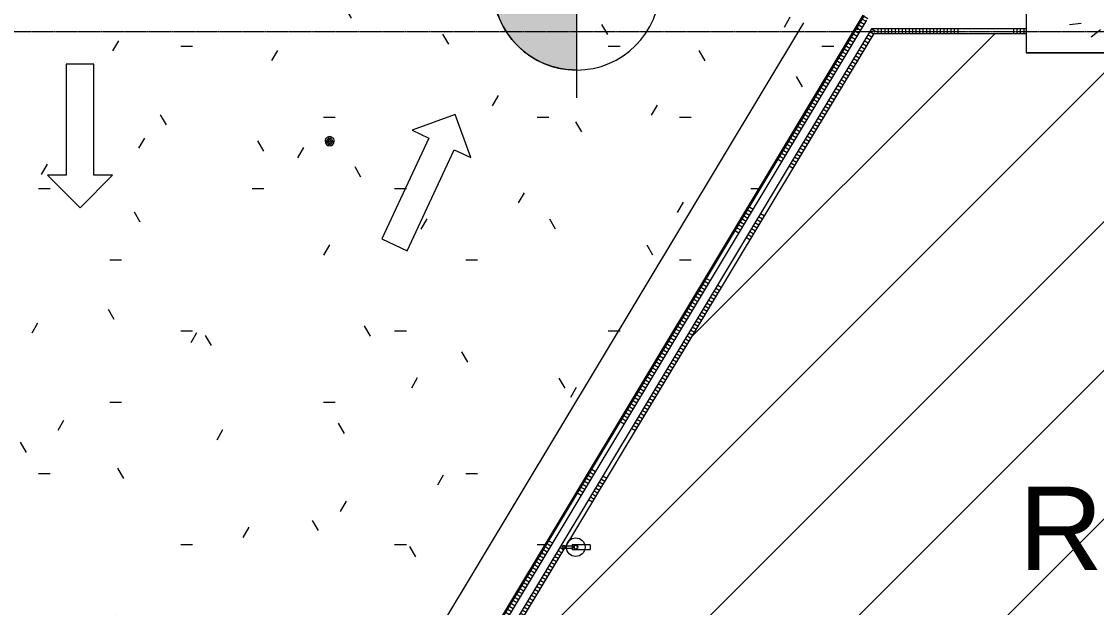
# Model space of a CAD drawing. Header units: inches. Extents: x 3268 to 7018, y 976 to 6708.
# Drawn here: x 4109.3 to 4572.9, y 2614.9 to 2867.6 of the extents above; entities that cross this region are included whole.
import ezdxf

# ---------------------------------------------------------------- set-up
doc = ezdxf.new("R2010")
doc.units = ezdxf.units.IN
doc.header["$MEASUREMENT"] = 0
doc.linetypes.add('Grid Line 1_2_', pattern=[0.8749999999999999, 0.4999999999999999, -0.125, 0.125, -0.125])
for name, color, linetype, lineweight in [('A-DETL', 90, 'Continuous', 9), ('A-DETL-GENF', 92, 'Continuous', 9), ('A-WALL', 113, 'Continuous', 9), ('A-WALL-PATT', 111, 'Continuous', 15), ('G-ANNO-DIMS', 111, 'Continuous', 9), ('G-ANNO-TEXT', 231, 'Continuous', 9), ('I-WALL', 2, 'Continuous', 9), ('L-SITE', 91, 'Continuous', 9), ('Q-SPCQ', 91, 'Continuous', 9), ('S-COLS', 52, 'Continuous', 9), ('S-GRID', 1, 'Continuous', 9)]:
    doc.layers.add(name, color=color, linetype=linetype, lineweight=lineweight)
doc.styles.add('Arial', font='arial.ttf', dxfattribs={"height": 36})
pattern_1 = [(238.9999999999964, (5671.530000000113, 1833.130999999648), (1270.789437219116, -917.5629363337), [0.50688, -131.493]), (238.9999999999964, (5671.662000000113, 1833.051999999648), (1270.789437219116, -917.5629363337), [0.50688, -131.493]), (238.9999999999964, (5671.543000000114, 1833.077999999648), (1270.789437219116, -917.5629363337), [0.50688, -131.493]), (238.9999999999964, (5671.609000000114, 1833.038999999648), (1270.789437219116, -917.5629363337), [0.50688, -131.493]), (238.9999999999964, (5671.451000000114, 1832.998999999648), (1270.789437219116, -917.5629363337), [0.50688, -131.493]), (238.9999999999964, (5671.583000000114, 1832.919999999648), (1270.789437219116, -917.5629363337), [0.50688, -131.493]), (238.9999999999964, (5671.477000000114, 1832.893999999648), (1270.789437219116, -917.5629363337), [0.50688, -131.493]), (328.9999999999965, (4335.843000000164, 2642.53599999973), (1406.759488995385, -691.2707689483511), [1561.86, 0]), (328.9999999999965, (4335.070000000163, 2641.249999999731), (1406.759488995385, -691.2707689483511), [1561.86, 0]), (328.9999999999965, (4334.298000000163, 2639.964999999731), (1406.759488995385, -691.2707689483511), [1561.86, 0]), (328.9999999999965, (4333.525000000163, 2638.678999999731), (1406.759488995385, -691.2707689483511), [1561.86, 0]), (328.9999999999965, (5671.530000000113, 1833.130999999648), (1406.759488995385, -691.2707689483511), [0.50688, -1561.354]), (328.9999999999965, (5671.543000000114, 1833.077999999648), (1406.759488995385, -691.2707689483511), [0.50688, -1561.354]), (328.9999999999965, (5671.471000000113, 1833.031999999648), (1406.759488995385, -691.2707689483511), [0.50688, -1561.354]), (328.9999999999965, (4332.753000000163, 2637.392999999731), (1406.759488995385, -691.2707689483511), [1561.86, 0]), (328.9999999999965, (5671.451000000114, 1832.998999999648), (1406.759488995385, -691.2707689483511), [0.50688, -1561.354]), (328.9999999999965, (5671.392000000114, 1832.900999999648), (1406.759488995385, -691.2707689483511), [0.50688, -1561.354]), (328.9999999999965, (4331.980000000163, 2636.106999999731), (1406.759488995385, -691.2707689483511), [1561.86, 0]), (328.9999999999965, (4331.208000000163, 2634.820999999731), (1406.759488995385, -691.2707689483511), [1561.86, 0]), (328.9999999999965, (4330.435000000164, 2633.535999999731), (1406.759488995385, -691.2707689483511), [1561.86, 0]), (328.9999999999965, (4329.662000000164, 2632.249999999731), (1406.759488995385, -691.2707689483511), [1561.86, 0]), (328.9999999999965, (4328.890000000163, 2630.963999999732), (1406.759488995385, -691.2707689483511), [1561.86, 0]), (328.9999999999965, (4328.117000000163, 2629.677999999731), (1406.759488995385, -691.2707689483511), [1561.86, 0]), (328.9999999999965, (4327.345000000163, 2628.392999999732), (1406.759488995385, -691.2707689483511), [1561.86, 0]), (328.9999999999965, (4326.572000000163, 2627.106999999732), (1406.759488995385, -691.2707689483511), [1561.86, 0]), (328.9999999999965, (4325.800000000163, 2625.820999999732), (1406.759488995385, -691.2707689483511), [1561.86, 0]), (328.9999999999965, (4325.027000000163, 2624.534999999732), (1406.759488995385, -691.2707689483511), [1561.86, 0]), (328.9999999999965, (4324.255000000163, 2623.249999999732), (1406.759488995385, -691.2707689483511), [1561.86, 0]), (328.9999999999965, (4323.482000000163, 2621.963999999732), (1406.759488995385, -691.2707689483511), [1561.86, 0]), (328.9999999999965, (4322.709000000163, 2620.677999999732), (1406.759488995385, -691.2707689483511), [1561.86, 0]), (328.9999999999965, (4321.937000000163, 2619.391999999732), (1406.759488995385, -691.2707689483511), [1561.86, 0]), (328.9999999999965, (4321.164000000163, 2618.106999999732), (1406.759488995385, -691.2707689483511), [1561.86, 0]), (328.9999999999965, (4320.392000000163, 2616.820999999732), (1406.759488995385, -691.2707689483511), [1561.86, 0]), (328.9999999999965, (4319.619000000162, 2615.534999999732), (1406.759488995385, -691.2707689483511), [1561.86, 0]), (328.9999999999965, (4318.847000000162, 2614.248999999732), (1406.759488995385, -691.2707689483511), [1561.86, 0]), (328.9999999999965, (4318.074000000162, 2612.963999999732), (1406.759488995385, -691.2707689483511), [1561.86, 0]), (328.9999999999965, (4317.302000000162, 2611.677999999732), (1406.759488995385, -691.2707689483511), [1561.86, 0]), (328.9999999999965, (4316.529000000162, 2610.391999999732), (1406.759488995385, -691.2707689483511), [1561.86, 0]), (328.9999999999965, (4315.756000000161, 2609.105999999732), (1406.759488995385, -691.2707689483511), [1561.86, 0]), (328.9999999999965, (4314.984000000162, 2607.820999999732), (1406.759488995385, -691.2707689483511), [1561.86, 0]), (328.9999999999965, (4314.211000000161, 2606.534999999732), (1406.759488995385, -691.2707689483511), [1561.86, 0]), (328.9999999999965, (4313.439000000162, 2605.248999999732), (1406.759488995385, -691.2707689483511), [1561.86, 0]), (328.9999999999965, (4312.666000000162, 2603.962999999732), (1406.759488995385, -691.2707689483511), [1561.86, 0]), (328.9999999999965, (4311.894000000162, 2602.677999999732), (1406.759488995385, -691.2707689483511), [1561.86, 0]), (328.9999999999965, (4311.121000000161, 2601.391999999733), (1406.759488995385, -691.2707689483511), [1561.86, 0]), (328.9999999999965, (4310.349000000161, 2600.105999999733), (1406.759488995385, -691.2707689483511), [1561.86, 0]), (328.9999999999965, (4309.576000000161, 2598.819999999733), (1406.759488995385, -691.2707689483511), [1561.86, 0]), (328.9999999999965, (4308.803000000161, 2597.534999999732), (1406.759488995385, -691.2707689483511), [1561.86, 0]), (328.9999999999965, (4308.031000000161, 2596.248999999732), (1406.759488995385, -691.2707689483511), [1561.86, 0]), (328.9999999999965, (4307.258000000161, 2594.962999999732), (1406.759488995385, -691.2707689483511), [1561.86, 0]), (328.9999999999965, (4306.486000000161, 2593.676999999733), (1406.759488995385, -691.2707689483511), [1561.86, 0]), (328.9999999999965, (4305.713000000161, 2592.391999999733), (1406.759488995385, -691.2707689483511), [1561.86, 0]), (328.9999999999965, (4304.941000000161, 2591.105999999733), (1406.759488995385, -691.2707689483511), [1561.86, 0]), (328.9999999999965, (4304.168000000161, 2589.819999999733), (1406.759488995385, -691.2707689483511), [1561.86, 0]), (328.9999999999965, (4303.395000000161, 2588.533999999733), (1406.759488995385, -691.2707689483511), [1561.86, 0]), (328.9999999999965, (4302.623000000161, 2587.248999999733), (1406.759488995385, -691.2707689483511), [1561.86, 0]), (328.9999999999965, (4301.85000000016, 2585.962999999733), (1406.759488995385, -691.2707689483511), [1561.86, 0]), (328.9999999999965, (4301.07800000016, 2584.676999999733), (1406.759488995385, -691.2707689483511), [1561.86, 0]), (328.9999999999965, (4300.30500000016, 2583.390999999733), (1406.759488995385, -691.2707689483511), [1561.86, 0]), (328.9999999999965, (4299.53300000016, 2582.105999999733), (1406.759488995385, -691.2707689483511), [1561.86, 0]), (328.9999999999965, (4298.76000000016, 2580.819999999733), (1406.759488995385, -691.2707689483511), [1561.86, 0]), (328.9999999999965, (4286.39900000016, 2560.247999999734), (1406.759488995385, -691.2707689483511), [1561.86, 0]), (328.9999999999965, (4285.62700000016, 2558.961999999734), (1406.759488995385, -691.2707689483511), [1561.86, 0]), (328.9999999999965, (4284.854000000159, 2557.675999999734), (1406.759488995385, -691.2707689483511), [1561.86, 0]), (328.9999999999965, (4284.082000000159, 2556.390999999734), (1406.759488995385, -691.2707689483511), [1561.86, 0]), (328.9999999999965, (4283.309000000158, 2555.104999999734), (1406.759488995385, -691.2707689483511), [1561.86, 0]), (328.9999999999965, (4282.537000000159, 2553.818999999734), (1406.759488995385, -691.2707689483511), [1561.86, 0]), (328.9999999999965, (4281.764000000158, 2552.532999999734), (1406.759488995385, -691.2707689483511), [1561.86, 0]), (328.9999999999965, (4280.991000000158, 2551.247999999734), (1406.759488995385, -691.2707689483511), [1561.86, 0]), (328.9999999999965, (4280.219000000158, 2549.961999999734), (1406.759488995385, -691.2707689483511), [1561.86, 0]), (328.9999999999965, (4267.858000000158, 2529.389999999735), (1406.759488995385, -691.2707689483511), [1561.86, 0])]

# ---------------------------------------------------------------- blocks, each defined once
blk = doc.blocks.new('WSP_5 Points - Structure_2022_rvt-1-Overall Retail Plan Opt 2')
at = {"layer": 'S-COLS'}
h = blk.add_hatch(dxfattribs=at)
h.set_pattern_fill('FP_8', color=256, style=0, pattern_type=2)
h.set_pattern_definition([(49.99999999999999, (0, 0), (110.1714446362807, -9.63891797635685), [11.52, -126.72]), (355, (0, 0), (-21.31237393622492, 115.5371495156537), [9.216000000000001, -101.376]), (100.451, (9.181000000000001, -0.80323), (88.85991867697865, 105.897504039145), [9.79, -107.695]), (46.184, (0, 30.72), (163.9281911283317, -25.42496604507386), [17.28, -190.08]), (96.636, (13.661, 28.601), (143.5628771593347, 149.6257499721681), [14.686, -161.543]), (351.184, (0, 30.72), (143.5647285924248, 149.6237232332607), [13.824, -152.064]), (21, (15.36, 23.04), (91.68507647920484, -61.84256385372748), [11.52, -126.72]), (326, (15.36, 23.04), (37.37329933048201, 111.3835117876708), [9.216000000000001, -101.376]), (71.45100000000001, (23, 17.886), (129.0587647679424, 49.5399005406036), [9.79, -107.695]), (37.50000000000001, (0, 0), (1.867604689172044, 51.13223029288849), [5.069, -95.07799999999999, 5.069, -97.84299999999999, -101.76]), (37.50000000000001, (0, 0), (1.867604689172044, 51.13223029288849), [-203.059, 5.069, -96.691]), (7.499999999999999, (0, 0), (40.40721900969589, 60.58148342441334), [5.069, -53.606, 5.069, -92.774, -38.784]), (7.499999999999999, (0, 0), (40.40721900969589, 60.58148342441334), [-156.518, 5.069, -33.715]), (327.5, (-34.253, 0), (81.99472561414032, -3.464267954682455), [5.069, -33.331, 5.069, -114.739, -158.976]), (327.5, (-34.253, 0), (81.99472561414032, -3.464267954682455), [-158.208, 5.069, -153.907]), (317.5, (-49.613, 0), (89.57702895818312, 15.37635275430508), [5.069, -44.85100000000001, 5.069, -74.49600000000001, -112.896]), (317.5, (-49.613, 0), (89.57702895818312, 15.37635275430508), [-129.485, 5.069, -107.827])])
h.paths.add_polyline_path([(4602.500343047516, 2854.148582565585), (4602.500343047516, 2872.148582565585), (4542.500343047515, 2872.148582565585), (4542.500343047515, 2854.148582565587)])
at = {"layer": 'S-COLS', "color": 250, "lineweight": 13}
for p, q in [((4542.500343047513, 2870.148582565576), (4542.500343047513, 2862.523582565576)), ((4542.500343047513, 2862.523582565576), (4542.500343047513, 2854.148582565584)), ((4542.500343047513, 2854.148582565584), (4602.500343047513, 2854.148582565584))]:
    blk.add_line(p, q, dxfattribs=at)
blk = doc.blocks.new('Site-Parking-Direction Arrows-Straight - Direction Arrow - Straight-V8-Overall Retail Plan Opt 2')
at = {"layer": 'L-SITE'}
for p, q in [((5.329070518200751e-15, 61.99999999999994), (-14, 48.00000000000004)), ((13.99999999999999, 48.00000000000004), (5.329070518200751e-15, 61.99999999999994)), ((-14, 48.00000000000004), (-5.999999999999999, 48.00000000000004)), ((-5.999999999999999, 48.00000000000004), (-5.999999999999999, 0)), ((5.999999999999996, 0), (5.999999999999999, 48.00000000000004)), ((5.999999999999999, 48.00000000000004), (13.99999999999999, 48.00000000000004)), ((-5.999999999999999, 0), (5.999999999999996, 0))]:
    blk.add_line(p, q, dxfattribs=at)
blk = doc.blocks.new('Fire-Bracket Mounted Fire Extinquisher - Fire-Bracket Mounted Fire Extinquisher-6559991-Overall Retail Plan Opt 2')
at = {"layer": 'Q-SPCQ'}
for p, q in [((-4.605560752355365, 0.4999999999999928), (-4.315133836057596, 0.4999999999999919)), ((-4.315133836057596, 0.4999999999999919), (-1.562547457333819, 0.499999999999983)), ((-1.562547457333819, 1), (-1.562547457333819, -0.9999999999999997)), ((6.20304117098974, 1), (-1.562547457333819, 1)), ((6.20304117098974, 1), (6.20304117098974, -0.9999999999999997)), ((-4.605560752355451, -0.5000000000000069), (-1.562547457333819, -0.5000000000000168)), ((-1.562547457333819, -0.9999999999999997), (6.20304117098974, -0.9999999999999997))]:
    blk.add_line(p, q, dxfattribs=at)
blk.add_circle((-0.07999603689608747, -1.360189092076093e-17), 4.000000000000003, dxfattribs=at)
for centre, radius, start, end in [((-5.164577746730393, 9.592326932761351e-14), 0.7499999999999906, 15.06587617575562, 180.0000000000001), ((-5.164577746730393, 0), 0.7499999999999978, 180, 299.574071087297), ((-5.164577746730393, 0), 0.4999999999999996, 4.134721085902572e-13, 180), ((-5.164577746730393, 0), 0.4999999999999999, 180.0000000000004, 4.071109992273301e-13), ((-5.164577746730393, 0), 0.7499999999999979, 299.5740710872969, 2.417221557912273e-13), ((-0.07427753295857185, 0), 1.000000000000001, 4.643609834936734e-13, 179.9999999999999), ((-0.07427753295857185, 0), 1.000000000000001, 179.9999999999999, 1.017777498068325e-13), ((-0.07999603689599154, 0), 0.7499999999999617, 3.116943587834246e-13, 180.0000000000001), ((-0.07999603689599154, 0), 0.7499999999999617, 179.9999999999999, 359.9999999999992)]:
    blk.add_arc(centre, radius, start, end, dxfattribs=at)
blk = doc.blocks.new('Plumbing-Floor Drain - Floor Drain-6844879-Overall Retail Plan Opt 2')
at = {"layer": 'Q-SPCQ'}
for centre, radius, start, end in [((9.726129735966539e-13, 4.946598671959791e-18), 2.000000000000001, 359.9999999999996, 179.9999999999998), ((9.726129735966539e-13, 4.946598671959791e-18), 2.000000000000001, 179.9999999999998, 359.9999999999989), ((-1.478643311157618, 4.407932352457066e-15), 0.1249999999999998, 6.631456510851434e-13, 180.0000000000001), ((-1.478643311157618, 4.407932352457066e-15), 0.1249999999999999, 180.0000000000002, 5.088887490341627e-14), ((-1.478643311157618, 4.407932352457066e-15), 0.1250000000000001, 104.9999999999999, 149.9999999999998), ((-1.478643311157618, 4.407932352457066e-15), 0.1250000000000001, 2.544443745170813e-13, 75.00000000000009), ((-1.478643311157618, 4.407932352457066e-15), 0.1249999999999999, 284.9999999999993, 359.9999999999993), ((-1.104447527223399, 0.4684233553582938), 0.125, 6.869998111961195e-13, 179.9999999999999), ((-1.104447527223399, 0.4684233553582938), 0.1249999999999999, 105, 179.9999999999998), ((-1.104447527223399, 0.4684233553582938), 0.1249999999999999, 180.0000000000002, 5.088887490341627e-14), ((-1.104447527223399, 0.4684233553582938), 0.1250000000000001, 179.9999999999997, 359.9999999999992), ((-1.104447527223399, 0.4684233553582938), 0.1250000000000001, 2.512638198356178e-13, 75.00000000000011), ((-0.7664642385086196, 4.407932352457066e-15), 0.125, 6.869998111961195e-13, 180.0000000000002), ((-0.7664642385086196, 4.407932352457066e-15), 0.1250000000000001, 2.544443745170813e-13, 179.9999999999998), ((-0.7664642385086196, 4.407932352457066e-15), 0.1249999999999999, 180.0000000000002, 5.088887490341627e-14), ((-0.7664642385086196, 4.407932352457066e-15), 0.1250000000000001, 179.9999999999997, 359.9999999999992), ((-0.731324663939645, 0.9764712090809284), 0.1249999999999998, 7.060831392849006e-13, 180.0000000000002), ((-0.731324663939645, 0.9764712090809284), 0.125, 105, 179.9999999999998), ((-0.731324663939645, 0.9764712090809284), 0.1249999999999999, 180.0000000000002, 5.088887490341627e-14), ((-0.731324663939645, 0.9764712090809284), 0.1250000000000001, 179.9999999999997, 359.9999999999992), ((-0.731324663939645, 0.9764712090809284), 0.1250000000000001, 2.544443745170813e-13, 75.00000000000013), ((-0.3873059593549588, 0.4815671077485732), 0.1249999999999999, 7.37888686099536e-13, 180.0000000000002), ((-0.3873059593549588, 0.4815671077485732), 0.125, 2.671665932429354e-13, 179.9999999999998), ((-0.3873059593549588, 0.4815671077485732), 0.1249999999999999, 180.0000000000001, 5.088887490341627e-14), ((-0.3873059593549588, 0.4815671077485732), 0.1250000000000001, 179.9999999999997, 359.9999999999992), ((-0.370272632395705, 1.476337805632725), 0.1249999999999998, 7.824164516400251e-13, 180.0000000000001), ((-0.370272632395705, 1.476337805632725), 0.125, 105, 179.9999999999997), ((-0.370272632395705, 1.476337805632725), 0.1249999999999999, 180.0000000000001, 5.088887490341627e-14), ((-0.370272632395705, 1.476337805632725), 0.1249999999999999, 179.9999999999997, 359.9999999999994), ((-0.370272632395705, 1.476337805632725), 0.1250000000000001, 2.608054838800084e-13, 75.00000000000009), ((9.726126154463442e-13, 0.9885420408207419), 0.1249999999999999, 7.188053580107549e-13, 180.0000000000002), ((9.726126154463442e-13, 0.9885420408207419), 0.1249999999999999, 15.00000000000027, 179.9999999999998), ((9.726126154463442e-13, 0.9885420408207419), 0.1249999999999999, 180.0000000000002, 5.088887490341627e-14), ((9.726126154463442e-13, 0.9885420408207419), 0.1250000000000002, 179.9999999999997, 359.9999999999992), ((9.726129735966539e-13, 4.946598671959791e-18), 0.1249999999999999, 7.060831392849006e-13, 180.0000000000002), ((9.726129735966539e-13, 4.946598671959791e-18), 0.1250000000000001, 2.608054838800084e-13, 179.9999999999998), ((9.726129735966539e-13, 4.946598671959791e-18), 0.1249999999999999, 180.0000000000002, 5.088887490341627e-14), ((9.726129735966539e-13, 4.946598671959791e-18), 0.1250000000000001, 179.9999999999997, 359.9999999999992), ((0.4164772719931075, 0.4755316918786665), 0.1249999999999998, 7.31527576736609e-13, 180.0000000000002), ((0.4164772719931075, 0.4755316918786665), 0.1250000000000001, 105, 179.9999999999998), ((0.4164772719931075, 0.4755316918786665), 0.1249999999999999, 180.0000000000001, 5.088887490341627e-14), ((0.4164772719931075, 0.4755316918786665), 0.125, 179.9999999999997, 359.9999999999992), ((0.4345835196028278, 1.477410726283191), 0.1249999999999997, 6.488331550185575e-13, 180.0000000000002), ((0.4345835196028278, 1.477410726283191), 0.1250000000000001, 119.9999999999999, 179.9999999999998), ((0.4345835196028278, 1.477410726283191), 0.1249999999999999, 180.0000000000002, 0), ((0.4345835196028278, 1.477410726283191), 0.1250000000000002, 179.9999999999997, 254.9999999999993), ((0.4164772719931075, 0.4755316918786665), 0.1249999999999999, 15.00000000000028, 75.00000000000009), ((0.4345835196028278, 1.477410726283191), 0.1249999999999999, 15.00000000000018, 75.00000000000011), ((0.4345835196028278, 1.477410726283191), 0.125, 284.9999999999993, 344.9999999999992), ((0.7210647194069546, 0.964400377341115), 0.1249999999999998, 7.060831392849006e-13, 180.0000000000002), ((0.7210647194069546, 0.964400377341115), 0.125, 105, 179.9999999999998), ((0.7210647194069546, 0.964400377341115), 0.1249999999999999, 180.0000000000002, 5.088887490341627e-14), ((0.7210647194069546, 0.964400377341115), 0.1249999999999999, 194.9999999999994, 254.9999999999993), ((0.784637640057421, 4.408582873760557e-15), 0.1249999999999999, 7.124442486478279e-13, 180.0000000000002), ((0.784637640057421, 4.408582873760557e-15), 0.1250000000000001, 2.735277026058625e-13, 179.9999999999998), ((0.784637640057421, 4.408582873760557e-15), 0.1249999999999999, 180.0000000000001, 5.088887490341627e-14), ((0.784637640057421, 4.408582873760557e-15), 0.1250000000000001, 179.9999999999997, 359.9999999999992), ((0.7210647194069546, 0.964400377341115), 0.1250000000000001, 2.544443745170813e-13, 75.00000000000013), ((0.7210647194069546, 0.964400377341115), 0.1250000000000001, 284.9999999999993, 359.9999999999992), ((1.146762592251827, 0.4574254442689462), 0.1249999999999999, 6.997220299219736e-13, 180.0000000000002), ((1.146762592251827, 0.4574254442689462), 0.1249999999999999, 105, 179.9999999999998), ((1.146762592251827, 0.4574254442689462), 0.1249999999999999, 180.0000000000002, 5.088887490341627e-14), ((1.146762592251827, 0.4574254442689462), 0.1249999999999999, 194.9999999999994, 359.9999999999993), ((1.146762592251827, 0.4574254442689462), 0.1250000000000001, 2.417221557912273e-13, 75.00000000000011), ((1.502852128576326, 4.408582873760557e-15), 0.1249999999999999, 7.251664673736819e-13, 180.0000000000002), ((1.502852128576326, 4.408582873760557e-15), 0.125, 105, 179.9999999999998), ((1.502852128576326, 4.408582873760557e-15), 0.1249999999999997, 180.0000000000002, 5.088887490341627e-14), ((1.502852128576326, 4.408582873760557e-15), 0.1250000000000001, 179.9999999999997, 254.9999999999994), ((1.502852128576326, 4.408582873760557e-15), 0.1249999999999998, 30.00000000000018, 75.00000000000001), ((-1.478643311157618, 4.407932352457066e-15), 0.1249999999999999, 209.9999999999994, 254.9999999999993), ((-1.104447527223399, -0.4684233553582909), 0.125, 6.869998111961195e-13, 179.9999999999999), ((-1.104447527223399, -0.4684233553582909), 0.1250000000000002, 2.480832651541543e-13, 179.9999999999998), ((-1.104447527223399, -0.4684233553582909), 0.1249999999999999, 180.0000000000002, 5.088887490341627e-14), ((-1.104447527223399, -0.4684233553582909), 0.1250000000000001, 179.9999999999997, 254.9999999999994), ((-1.104447527223399, -0.4684233553582909), 0.1249999999999999, 284.9999999999993, 359.9999999999993), ((-0.731324663939645, -0.9764712090809254), 0.1249999999999998, 7.506109048253901e-13, 180.0000000000002), ((-0.731324663939645, -0.9764712090809254), 0.1250000000000002, 2.544443745170813e-13, 179.9999999999997), ((-0.731324663939645, -0.9764712090809254), 0.1249999999999999, 180.0000000000002, 5.088887490341627e-14), ((-0.731324663939645, -0.9764712090809254), 0.1250000000000001, 179.9999999999997, 254.9999999999997), ((-0.731324663939645, -0.9764712090809254), 0.1250000000000001, 284.9999999999993, 359.9999999999993), ((-0.3873059593549588, -0.4815671077485703), 0.1249999999999999, 7.37888686099536e-13, 180.0000000000002), ((-0.3873059593549588, -0.4815671077485703), 0.125, 2.671665932429354e-13, 179.9999999999998), ((-0.3873059593549588, -0.4815671077485703), 0.1249999999999999, 180.0000000000001, 5.088887490341627e-14), ((-0.3873059593549588, -0.4815671077485703), 0.1250000000000001, 179.9999999999997, 359.9999999999992), ((-0.370272632395705, -1.476337805632722), 0.1249999999999998, 7.824164516400251e-13, 180.0000000000001), ((-0.370272632395705, -1.476337805632722), 0.1250000000000001, 2.608054838800084e-13, 179.9999999999998), ((-0.370272632395705, -1.476337805632722), 0.1249999999999999, 180.0000000000001, 5.088887490341627e-14), ((-0.370272632395705, -1.476337805632722), 0.1250000000000001, 179.9999999999998, 254.9999999999994), ((-0.370272632395705, -1.476337805632722), 0.1250000000000001, 284.9999999999993, 359.9999999999992), ((9.726126154463442e-13, -0.9885420408207389), 0.1249999999999999, 7.69694232914171e-13, 180.0000000000002), ((9.726126154463442e-13, -0.9885420408207389), 0.1250000000000001, 2.671665932429354e-13, 179.9999999999997), ((9.726126154463442e-13, -0.9885420408207389), 0.1249999999999999, 180.0000000000002, 5.088887490341627e-14), ((9.726126154463442e-13, -0.9885420408207389), 0.1250000000000001, 179.9999999999997, 344.9999999999993), ((0.4164772719931075, -0.4755316918786636), 0.1249999999999998, 7.31527576736609e-13, 180.0000000000002), ((0.4164772719931075, -0.4755316918786636), 0.125, 2.671665932429354e-13, 179.9999999999998), ((0.4164772719931075, -0.4755316918786636), 0.1249999999999999, 180.0000000000001, 5.088887490341627e-14), ((0.4164772719931075, -0.4755316918786636), 0.125, 179.9999999999997, 254.9999999999993), ((0.4345835196028278, -1.477410726283188), 0.1249999999999999, 7.442497954624631e-13, 180.0000000000002), ((0.4345835196028278, -1.477410726283188), 0.125, 105, 179.9999999999998), ((0.4345835196028278, -1.477410726283188), 0.1249999999999997, 180.0000000000002, 5.088887490341627e-14), ((0.4345835196028278, -1.477410726283188), 0.125, 179.9999999999997, 239.9999999999994), ((0.4164772719931075, -0.4755316918786636), 0.125, 284.9999999999993, 344.9999999999993), ((0.4345835196028278, -1.477410726283188), 0.1249999999999999, 15.00000000000027, 75.00000000000009), ((0.4345835196028278, -1.477410726283188), 0.125, 284.9999999999993, 344.9999999999992), ((0.7210647194069546, -0.964400377341112), 0.1249999999999998, 7.506109048253901e-13, 180.0000000000002), ((0.7210647194069546, -0.964400377341112), 0.1249999999999999, 180.0000000000002, 5.088887490341627e-14), ((0.7210647194069546, -0.964400377341112), 0.1250000000000001, 179.9999999999997, 254.9999999999997), ((0.7210647194069546, -0.964400377341112), 0.125, 105, 164.9999999999999), ((0.7210647194069546, -0.964400377341112), 0.1250000000000002, 2.544443745170813e-13, 75.00000000000014), ((0.7210647194069546, -0.964400377341112), 0.1250000000000001, 284.9999999999993, 359.9999999999993), ((1.146762592251827, -0.4574254442689433), 0.1249999999999999, 6.997220299219736e-13, 180.0000000000002), ((1.146762592251827, -0.4574254442689433), 0.1249999999999999, 180.0000000000002, 5.088887490341627e-14), ((1.146762592251827, -0.4574254442689433), 0.1250000000000001, 179.9999999999997, 254.9999999999994), ((1.146762592251827, -0.4574254442689433), 0.1250000000000001, 2.417221557912273e-13, 164.9999999999998), ((1.146762592251827, -0.4574254442689433), 0.1249999999999999, 284.9999999999993, 359.9999999999992), ((1.502852128576326, 4.408582873760557e-15), 0.1249999999999999, 284.9999999999993, 329.9999999999993)]:
    blk.add_arc(centre, radius, start, end, dxfattribs=at)
blk = doc.blocks.new('Spot Elevations - Spot Elevation - Target Filled-49714-Overall Retail Plan Opt 2')
at = {"layer": 'G-ANNO-DIMS'}
h = blk.add_hatch(color=256, dxfattribs=at)
edge = h.paths.add_edge_path()
edge.add_line((1.249000902703301e-16, 0), (-0.09374999999999985, 0))
edge.add_arc((5.724587470723462e-16, -3.434752482434078e-16), 0.09375000000000037, 90.00000000000063, 180.0000000000002, ccw=False)
edge.add_line((1.249000902703301e-16, 0.09375000000000007), (1.249000902703301e-16, 0))
h = blk.add_hatch(color=256, dxfattribs=at)
edge = h.paths.add_edge_path()
edge.add_line((1.249000902703301e-16, 0), (0.09375000000000029, 0))
edge.add_arc((2.289834988289385e-16, 6.245004513516504e-17), 0.09374999999999996, 269.99999999999955, 359.99999999999966, ccw=False)
edge.add_line((1.249000902703301e-16, -0.09375), (1.249000902703301e-16, 0))
at = {"layer": 'G-ANNO-DIMS', "lineweight": 20}
for p, q in [((-2.706168622523819e-16, 0.1243846875261664), (-2.706168622523819e-16, -0.125)), ((1.249000902703301e-16, 0), (1.249000902703301e-16, 0.09375000000000007)), ((0.1250000000000001, 7.067913962433002e-16), (-0.1249999999999998, 7.067913962433002e-16)), ((-0.09374999999999985, 0), (1.249000902703301e-16, 0)), ((1.249000902703301e-16, 0), (1.249000902703301e-16, -0.09375)), ((0.09375000000000029, 0), (1.249000902703301e-16, 0))]:
    blk.add_line(p, q, dxfattribs=at)
blk.add_circle((1.249000902703301e-16, 0), 0.09375000000000007, dxfattribs=at)
for centre, radius, start, end in [((5.724587470723462e-16, -3.434752482434078e-16), 0.09375000000000037, 90.00000000000026, 179.9999999999999), ((2.289834988289385e-16, 6.245004513516504e-17), 0.09374999999999996, 269.9999999999992, 359.9999999999993)]:
    blk.add_arc(centre, radius, start, end, dxfattribs=at)

msp = doc.modelspace()

# ---------------------------------------------------------------- block references
at = {"lineweight": 5}
msp.add_blockref('WSP_5 Points - Structure_2022_rvt-1-Overall Retail Plan Opt 2', (0, 0), dxfattribs=at)

# ---------------------------------------------------------------- next in the draw order: hatches: boundary and pattern name
at = {"layer": 'A-DETL-GENF'}
h = msp.add_hatch(dxfattribs=at)
h.set_pattern_fill('FP_1', color=254, style=0, pattern_type=2)
h.set_pattern_definition([(0, (0, 0), (122.88, 30.72), [5.069, -87.09100000000001, 5.069, -87.09100000000001, -491.52]), (0, (0, 0), (122.88, 30.72), [-184.32, 5.069, -179.251, 5.069, -87.09100000000001, -215.04]), (0, (0, 0), (122.88, 30.72), [-460.8, 5.069, -56.371, 5.069, -148.531]), (120, (46.08, 15.36), (-88.04430040425792, 91.05720161703184), [5.068999999999999, -87.091, 5.068999999999999, -87.091, -491.5199999999999]), (120, (46.08, 15.36), (-88.04430040425792, 91.05720161703184), [-184.32, 5.068999999999999, -179.2509999999999, 5.068999999999999, -87.091, -215.04]), (120, (46.08, 15.36), (-88.04430040425792, 91.05720161703184), [-460.8, 5.068999999999999, -56.371, 5.068999999999999, -148.531]), (240, (61.44, 76.8), (-34.83569959574201, -121.7772016170318), [5.069, -87.09100000000001, 5.069, -87.09100000000001, -491.52]), (240, (61.44, 76.8), (-34.83569959574201, -121.7772016170318), [-184.32, 5.069, -179.251, 5.069, -87.09100000000001, -215.04]), (240, (61.44, 76.8), (-34.83569959574201, -121.7772016170318), [-460.8, 5.069, -56.371, 5.069, -148.531])])
h.paths.add_polyline_path([(4185.881643555444, 2392.958513023311), (4261.342018585775, 2518.545666916767), (4256.428648294725, 2521.497917631359), (4268.789562092566, 2542.069932848209), (4273.702932383616, 2539.117682133616), (4472.606364134416, 2870.148582565577), (4542.500343047532, 2870.148582565577), (4542.500343047532, 3178.148582565586), (4068.500343047526, 3178.148582565588), (4068.500343047526, 3169.148582565592), (4030.875343047542, 3169.148582565592), (4030.875343047541, 2812.084360590888), (3910.286189704752, 2611.39030688846), (3951.603099255684, 2586.654006478231), (3928.081024621539, 2547.86075250164), (4185.859376340589, 2392.971892515812)])
h = msp.add_hatch(dxfattribs=at)
h.set_pattern_fill('FP_16', style=0, pattern_type=2)
h.set_pattern_definition([(45, (0, 0), (-32.04961485728027, 32.04961485728027), [])])
h.paths.add_polyline_path([(4691.705143494628, 2136.524143727185), (4706.40848797042, 2160.994618260186), (4768.272596162687, 2160.994618260185), (4768.272596162687, 2447.786830385498), (4922.250343047537, 2447.786830385497), (4922.250343047537, 2772.27358256559), (4886.25034304756, 2772.27358256559), (4886.25034304756, 2863.148582565584), (4602.500343047515, 2863.148582565585), (4602.500343047515, 2854.148582565586), (4542.500343047515, 2854.148582565586), (4542.500343047515, 2862.523582565577), (4476.920381568098, 2862.523582565578), (4264.683824109152, 2509.302634581948), (4305.827854542846, 2484.58080698627), (4250.557831129061, 2392.596041029676), (4209.413800695366, 2417.317868625355), (4196.666608341342, 2396.102977932977), (4488.654561830984, 2220.658915450598), (4505.373318629214, 2248.483599360301), (4619.446376340588, 2179.941591289509)])
at = {"layer": 'A-WALL-PATT', "lineweight": 9}
h = msp.add_hatch(dxfattribs=at)
h.set_pattern_fill('FP_9', color=256, angle=-180.0000000000036, style=0, pattern_type=2)
h.set_pattern_definition(pattern_1)
h.paths.add_polyline_path([(4200.793828826454, 2413.893348954044), (4474.939630928846, 2870.148582565579), (4472.606364134415, 2870.148582565579), (4199.07949422505, 2414.923425103863)])
h = msp.add_hatch(dxfattribs=at)
h.set_pattern_fill('FP_9', color=256, angle=-180.0000000000036, style=0, pattern_type=2)
h.set_pattern_definition(pattern_1)
h.paths.add_polyline_path([(4205.615394892905, 2410.996259782675), (4478.12210280615, 2864.523582565576), (4475.788836011719, 2864.523582565576), (4203.901060291499, 2412.026335932494)])
h = msp.add_hatch(dxfattribs=at)
h.set_pattern_fill('FP_10', color=256, angle=180.0000000000003, style=0, pattern_type=2)
h.set_pattern_definition([(180.0000000000003, (4506.135999999993, 1308.367000000021), (-131.9999999999926, -1561.859000000001), [0.50688, -131.493]), (180.0000000000003, (4506.135999999993, 1308.213000000021), (-131.9999999999926, -1561.859000000001), [0.50688, -131.493]), (180.0000000000003, (4506.096999999993, 1308.328000000021), (-131.9999999999926, -1561.859000000001), [0.50688, -131.493]), (180.0000000000003, (4506.096999999993, 1308.252000000021), (-131.9999999999926, -1561.859000000001), [0.50688, -131.493]), (180.0000000000003, (4505.981999999994, 1308.367000000021), (-131.9999999999926, -1561.859000000001), [0.50688, -131.493]), (180.0000000000003, (4505.981999999994, 1308.213000000021), (-131.9999999999926, -1561.859000000001), [0.50688, -131.493]), (180.0000000000003, (4505.904999999993, 1308.290000000021), (-131.9999999999926, -1561.859000000001), [0.50688, -131.493]), (270, (4512.000999999987, 2870.149000000022), (132.0000000000077, -1561.858999999999), [1561.86, 0]), (270, (4510.500999999987, 2870.149000000022), (132.0000000000077, -1561.858999999999), [1561.86, 0]), (270, (4509.000999999987, 2870.149000000022), (132.0000000000077, -1561.858999999999), [1561.86, 0]), (270, (4507.500999999987, 2870.149000000022), (132.0000000000077, -1561.858999999999), [1561.86, 0]), (270, (4506.135999999993, 1308.367000000021), (132.0000000000077, -1561.858999999999), [0.50688, -1561.354]), (270, (4506.096999999993, 1308.328000000021), (132.0000000000077, -1561.858999999999), [0.50688, -1561.354]), (270, (4506.019999999994, 1308.367000000021), (132.0000000000077, -1561.858999999999), [0.50688, -1561.354]), (270, (4506.000999999987, 2870.149000000022), (132.0000000000077, -1561.858999999999), [1561.86, 0]), (270, (4505.981999999994, 1308.367000000021), (132.0000000000077, -1561.858999999999), [0.50688, -1561.354]), (270, (4505.866999999994, 1308.367000000021), (132.0000000000077, -1561.858999999999), [0.50688, -1561.354]), (270, (4504.500999999987, 2870.149000000022), (132.0000000000077, -1561.858999999999), [1561.86, 0]), (270, (4503.000999999987, 2870.149000000022), (132.0000000000077, -1561.858999999999), [1561.86, 0]), (270, (4501.500999999987, 2870.149000000022), (132.0000000000077, -1561.858999999999), [1561.86, 0]), (270, (4500.000999999987, 2870.149000000022), (132.0000000000077, -1561.858999999999), [1561.86, 0]), (270, (4498.500999999987, 2870.149000000022), (132.0000000000077, -1561.858999999999), [1561.86, 0]), (270, (4497.000999999987, 2870.149000000022), (132.0000000000077, -1561.858999999999), [1561.86, 0]), (270, (4495.500999999987, 2870.149000000022), (132.0000000000077, -1561.858999999999), [1561.86, 0]), (270, (4494.000999999987, 2870.149000000022), (132.0000000000077, -1561.858999999999), [1561.86, 0]), (270, (4492.500999999987, 2870.149000000022), (132.0000000000077, -1561.858999999999), [1561.86, 0]), (270, (4491.000999999987, 2870.149000000022), (132.0000000000077, -1561.858999999999), [1561.86, 0]), (270, (4489.500999999987, 2870.149000000022), (132.0000000000077, -1561.858999999999), [1561.86, 0]), (270, (4488.000999999987, 2870.149000000022), (132.0000000000077, -1561.858999999999), [1561.86, 0]), (270, (4486.500999999987, 2870.149000000022), (132.0000000000077, -1561.858999999999), [1561.86, 0]), (270, (4485.000999999987, 2870.149000000022), (132.0000000000077, -1561.858999999999), [1561.86, 0]), (270, (4483.500999999987, 2870.149000000022), (132.0000000000077, -1561.858999999999), [1561.86, 0]), (270, (4482.000999999987, 2870.149000000022), (132.0000000000077, -1561.858999999999), [1561.86, 0]), (270, (4480.500999999987, 2870.149000000022), (132.0000000000077, -1561.858999999999), [1561.86, 0]), (270, (4479.000999999987, 2870.149000000022), (132.0000000000077, -1561.858999999999), [1561.86, 0]), (270, (4477.500999999987, 2870.149000000022), (132.0000000000077, -1561.858999999999), [1561.86, 0]), (270, (4476.000999999987, 2870.149000000022), (132.0000000000077, -1561.858999999999), [1561.86, 0]), (270, (4474.500999999987, 2870.149000000022), (132.0000000000077, -1561.858999999999), [1561.86, 0]), (270, (4473.000999999987, 2870.149000000022), (132.0000000000077, -1561.858999999999), [1561.86, 0]), (270, (4471.500999999987, 2870.149000000022), (132.0000000000077, -1561.858999999999), [1561.86, 0]), (270, (4470.000999999987, 2870.149000000022), (132.0000000000077, -1561.858999999999), [1561.86, 0]), (270, (4468.500999999987, 2870.149000000022), (132.0000000000077, -1561.858999999999), [1561.86, 0]), (270, (4467.000999999987, 2870.149000000022), (132.0000000000077, -1561.858999999999), [1561.86, 0]), (270, (4465.500999999987, 2870.149000000022), (132.0000000000077, -1561.858999999999), [1561.86, 0]), (270, (4464.000999999987, 2870.149000000022), (132.0000000000077, -1561.858999999999), [1561.86, 0]), (270, (4462.500999999987, 2870.149000000022), (132.0000000000077, -1561.858999999999), [1561.86, 0]), (270, (4461.000999999987, 2870.149000000022), (132.0000000000077, -1561.858999999999), [1561.86, 0]), (270, (4459.500999999987, 2870.149000000022), (132.0000000000077, -1561.858999999999), [1561.86, 0]), (270, (4458.000999999987, 2870.149000000022), (132.0000000000077, -1561.858999999999), [1561.86, 0]), (270, (4456.500999999987, 2870.149000000022), (132.0000000000077, -1561.858999999999), [1561.86, 0]), (270, (4455.000999999987, 2870.149000000022), (132.0000000000077, -1561.858999999999), [1561.86, 0]), (270, (4453.500999999987, 2870.149000000022), (132.0000000000077, -1561.858999999999), [1561.86, 0]), (270, (4452.000999999987, 2870.149000000022), (132.0000000000077, -1561.858999999999), [1561.86, 0]), (270, (4450.500999999987, 2870.149000000022), (132.0000000000077, -1561.858999999999), [1561.86, 0]), (270, (4449.000999999987, 2870.149000000022), (132.0000000000077, -1561.858999999999), [1561.86, 0]), (270, (4447.500999999987, 2870.149000000022), (132.0000000000077, -1561.858999999999), [1561.86, 0]), (270, (4446.000999999987, 2870.149000000022), (132.0000000000077, -1561.858999999999), [1561.86, 0]), (270, (4444.500999999987, 2870.149000000022), (132.0000000000077, -1561.858999999999), [1561.86, 0]), (270, (4443.000999999987, 2870.149000000022), (132.0000000000077, -1561.858999999999), [1561.86, 0]), (270, (4441.500999999987, 2870.149000000022), (132.0000000000077, -1561.858999999999), [1561.86, 0]), (270, (4440.000999999987, 2870.149000000021), (132.0000000000077, -1561.858999999999), [1561.86, 0]), (270, (4416.000999999987, 2870.149000000021), (132.0000000000077, -1561.858999999999), [1561.86, 0]), (270, (4414.500999999987, 2870.149000000021), (132.0000000000077, -1561.858999999999), [1561.86, 0]), (270, (4413.000999999987, 2870.149000000021), (132.0000000000077, -1561.858999999999), [1561.86, 0]), (270, (4411.500999999987, 2870.149000000021), (132.0000000000077, -1561.858999999999), [1561.86, 0]), (270, (4410.000999999987, 2870.149000000021), (132.0000000000077, -1561.858999999999), [1561.86, 0]), (270, (4408.500999999987, 2870.149000000021), (132.0000000000077, -1561.858999999999), [1561.86, 0]), (270, (4407.000999999987, 2870.149000000021), (132.0000000000077, -1561.858999999999), [1561.86, 0]), (270, (4405.500999999987, 2870.149000000021), (132.0000000000077, -1561.858999999999), [1561.86, 0]), (270, (4404.000999999987, 2870.149000000021), (132.0000000000077, -1561.858999999999), [1561.86, 0]), (270, (4380.000999999987, 2870.149000000021), (132.0000000000077, -1561.858999999999), [1561.86, 0])])
h.paths.add_polyline_path([(4536.858376340589, 2862.523582565578), (4542.500343047515, 2862.523582565578), (4542.500343047515, 2864.523582565576), (4478.122102806153, 2864.523582565579), (4476.920381568097, 2862.523582565578)])

# ---------------------------------------------------------------- next in the draw order: linework, layer by layer
at = {"layer": 'A-DETL'}
for p, q in [((4273.702932383613, 2539.117682133616), (4472.606364134413, 2870.148582565576)), ((4132.873370408987, 2344.991390410463), (4446.597654659941, 2867.116279804433)), ((4602.500343047513, 2854.148582565585), (4542.500343047513, 2854.148582565585))]:
    msp.add_line(p, q, dxfattribs=at)
at = {"layer": 'A-WALL', "lineweight": 15}
for p, q in [((4542.500343047528, 2881.148582565584), (4542.500343047513, 2862.523582565577)), ((4472.606364134412, 2870.148582565578), (4206.48316655188, 2427.245205051455)), ((4264.683824109148, 2509.302634581947), (4476.920381568094, 2862.523582565577)), ((4476.920381568094, 2862.523582565577), (4542.500343047513, 2862.523582565577))]:
    msp.add_line(p, q, dxfattribs=at)
at = {"layer": 'A-WALL'}
for p, q in [((4473.737909690788, 2868.148582565577), (4200.793828826451, 2413.893348954043)), ((4475.788836011717, 2864.523582565575), (4203.901060291496, 2412.026335932493)), ((4542.500343047513, 2864.523582565575), (4475.788836011719, 2864.523582565575))]:
    msp.add_line(p, q, dxfattribs=at)
at = {"layer": 'I-WALL'}
msp.add_line((4273.381494645849, 2539.310821411707), (4472.303516510046, 2870.372660987971), dxfattribs=at)
at = {"layer": 'S-GRID', "linetype": 'Grid Line 1_2_'}
msp.add_line((6493.236018851904, 2863.148582565577), (3735.343510317573, 2863.148582565585), dxfattribs=at)

# ---------------------------------------------------------------- next in the draw order: block references
at = {"layer": 'G-ANNO-DIMS', "lineweight": 20, "extrusion": (0, 0, -1), "xscale": 383.9999999999998, "yscale": 383.9999999999998, "zscale": 383.9999999999998}
msp.add_blockref('Spot Elevations - Spot Elevation - Target Filled-49714-Overall Retail Plan Opt 2', (-4348.607644305191, 2882.671629075445), dxfattribs=at)
at = {"layer": 'L-SITE'}
for p, rotation in [((4134.500343047523, 2849.286902070109), 180), ((4270.090491955977, 2771.314681424779), 334.9999999999993)]:
    msp.add_blockref('Site-Parking-Direction Arrows-Straight - Direction Arrow - Straight-V8-Overall Retail Plan Opt 2', p, dxfattribs=dict(at, rotation=rotation))
at = {"layer": 'Q-SPCQ'}
for name, p in [('Plumbing-Floor Drain - Floor Drain-6844879-Overall Retail Plan Opt 2', (4242.161298211773, 2815.969267657435)), ('Fire-Bracket Mounted Fire Extinquisher - Fire-Bracket Mounted Fire Extinquisher-6559991-Overall Retail Plan Opt 2', (4348.372392385987, 2640.902212965432))]:
    msp.add_blockref(name, p, dxfattribs=at)

# ---------------------------------------------------------------- next in the draw order: texts
at = {"layer": 'G-ANNO-TEXT', "color": 7, "lineweight": 20, "insert": (4539.373788943724, 2667.009909138998), "char_height": 35.99999999999999, "width": 276.336, "attachment_point": 1, "style": 'Arial'}
msp.add_mtext('RETAIL H', dxfattribs=at)

doc.saveas('drawing.dxf')
